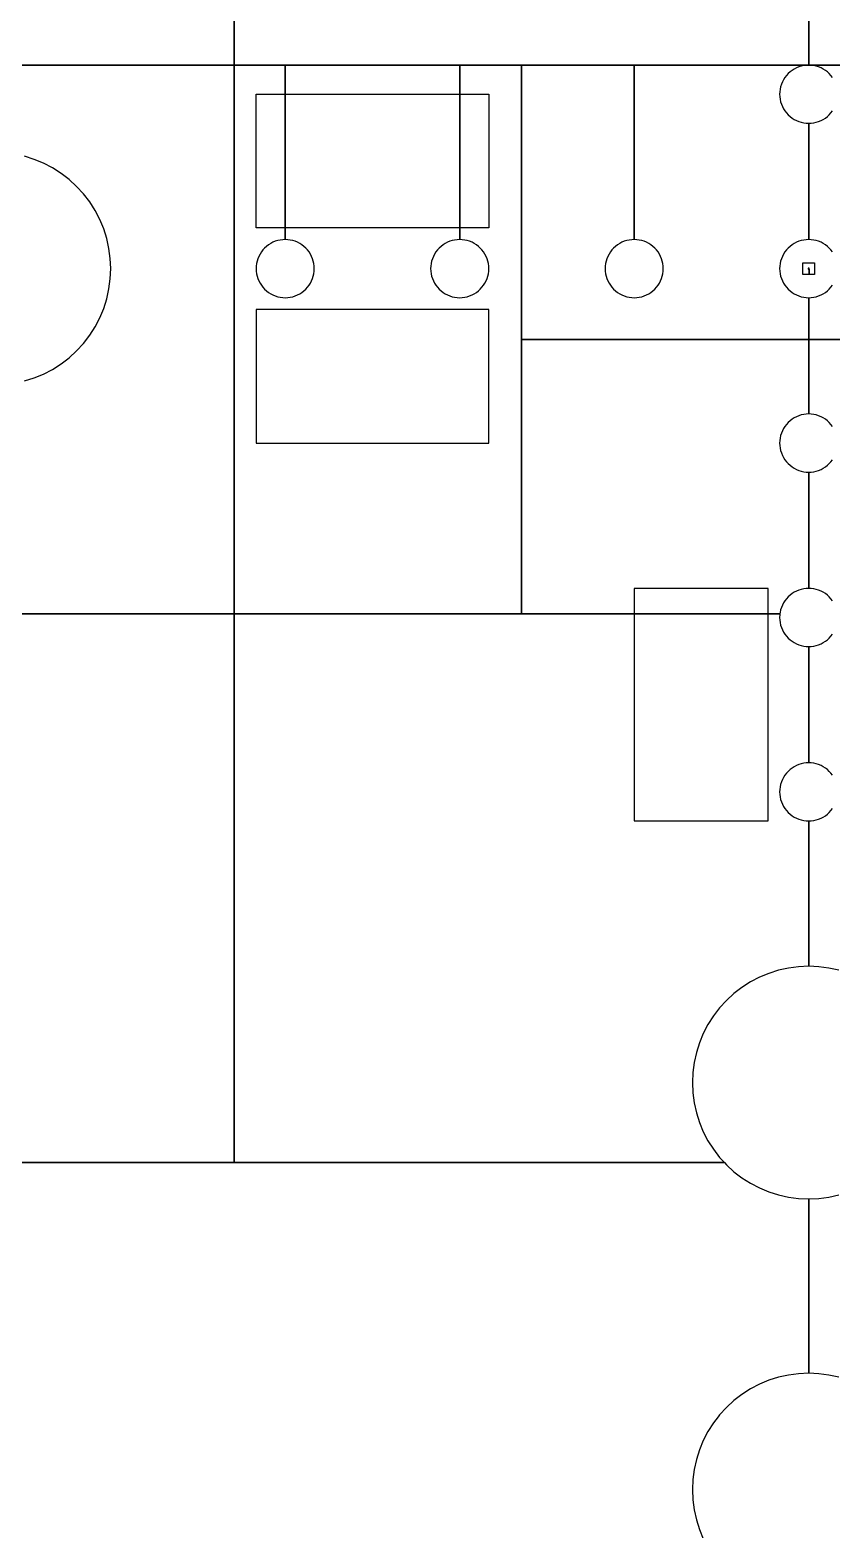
# Model space of a CAD drawing. Extents: x -52 to 52, y -50 to 50.
# Drawn here: x 40.9061 to 41.044, y 3.9581 to 4.216 of the extents above; entities that cross this region are included whole.
import ezdxf

# ---------------------------------------------------------------- set-up
doc = ezdxf.new("R2010")
doc.units = 0
for name, color, linetype in [('helperLayer', 6, 'CONTINUOUS'), ('largegap', 4, 'CONTINUOUS'), ('smallgap', 3, 'CONTINUOUS')]:
    doc.layers.add(name, color=color, linetype=linetype)

# ---------------------------------------------------------------- blocks, each defined once
blk = doc.blocks.new('Markers')
at = {"layer": 'largegap', "linetype": 'CONTINUOUS'}
for points in [[(40.945, 4.172), (40.945, 4.195), (40.973, 4.195), (40.985, 4.195), (40.985, 4.172), (40.945, 4.172)], [(40.945, 4.172), (40.945, 4.195), (40.973, 4.195), (40.985, 4.195), (40.985, 4.172), (40.945, 4.172)], [(41.039, 4.164), (41.039, 4.165), (41.039, 4.166), (41.04, 4.166), (41.041, 4.166), (41.041, 4.165), (41.041, 4.164), (41.0401, 4.164), (41.0401, 4.1649), (41.0401, 4.1651), (41.0399, 4.1651), (41.0399, 4.1649), (41.0401, 4.1649), (41.0401, 4.164), (41.04, 4.164), (41.039, 4.164)], [(41.039, 4.164), (41.039, 4.165), (41.039, 4.166), (41.04, 4.166), (41.041, 4.166), (41.041, 4.165), (41.041, 4.164), (41.0401, 4.164), (41.0401, 4.1649), (41.0401, 4.1651), (41.0399, 4.1651), (41.0399, 4.1649), (41.0401, 4.1649), (41.0401, 4.164), (41.04, 4.164), (41.039, 4.164)], [(40.945, 4.135), (40.985, 4.135), (40.985, 4.158), (40.945, 4.158), (40.945, 4.135)], [(40.945, 4.135), (40.985, 4.135), (40.985, 4.158), (40.945, 4.158), (40.945, 4.135)], [(41.01, 4.07), (41.033, 4.07), (41.033, 4.11), (41.01, 4.11), (41.01, 4.07)], [(41.01, 4.07), (41.033, 4.07), (41.033, 4.11), (41.01, 4.11), (41.01, 4.07)]]:
    blk.add_lwpolyline(points, close=True, dxfattribs=at)
at = {"layer": 'smallgap', "linetype": 'CONTINUOUS'}
for points in [[(41.13875, 4.200001), (41.04, 4.200001), (41.04, 4.220001), (41.040436, 4.22002), (41.040868, 4.220077), (41.041294, 4.220171), (41.04171, 4.220303), (41.042113, 4.220469), (41.0425, 4.220671), (41.042868, 4.220905), (41.043214, 4.221171), (41.043536, 4.221465), (41.04383, 4.221787), (41.044096, 4.222133)], [(41.04, 4.220001), (41.04, 4.200001), (40.94125, 4.200001), (40.94125, 4.200001), (40.94125, 4.294376)], [(40.9, 4.200001), (40.94125, 4.200001), (40.94125, 4.105626), (40.9, 4.105626)], [(40.905176, 4.145682), (40.90684, 4.146207), (40.908452, 4.146875), (40.91, 4.14768), (40.911472, 4.148618), (40.912856, 4.14968), (40.914142, 4.150859), (40.915321, 4.152145), (40.916383, 4.153529), (40.917321, 4.155001), (40.918126, 4.156549), (40.918794, 4.158161), (40.919319, 4.159825), (40.919696, 4.161528), (40.919924, 4.163258), (40.92, 4.165001), (40.919924, 4.166744), (40.919696, 4.168474), (40.919319, 4.170177), (40.918794, 4.171841), (40.918126, 4.173453), (40.917321, 4.175001), (40.916383, 4.176473), (40.915321, 4.177857), (40.914142, 4.179143), (40.912856, 4.180322), (40.911472, 4.181384), (40.91, 4.182322), (40.908452, 4.183127), (40.90684, 4.183795), (40.905176, 4.18432)], [(41.089375, 4.152814), (41.04, 4.152814), (41.04, 4.160001), (41.040436, 4.16002), (41.040868, 4.160077), (41.041294, 4.160171), (41.04171, 4.160303), (41.042113, 4.160469), (41.0425, 4.160671), (41.042868, 4.160905), (41.043214, 4.161171), (41.043536, 4.161465), (41.04383, 4.161787), (41.044096, 4.162133)], [(41.044096, 4.167869), (41.04383, 4.168215), (41.043536, 4.168537), (41.043214, 4.168831), (41.042868, 4.169097), (41.0425, 4.169331), (41.042113, 4.169533), (41.04171, 4.169699), (41.041294, 4.169831), (41.040868, 4.169925), (41.040436, 4.169982), (41.04, 4.170001), (41.04, 4.190001), (41.040436, 4.19002), (41.040868, 4.190077), (41.041294, 4.190171), (41.04171, 4.190303), (41.042113, 4.190469), (41.0425, 4.190671), (41.042868, 4.190905), (41.043214, 4.191171), (41.043536, 4.191465), (41.04383, 4.191787), (41.044096, 4.192133)], [(41.044096, 4.197869), (41.04383, 4.198215), (41.043536, 4.198537), (41.043214, 4.198831), (41.042868, 4.199097), (41.0425, 4.199331), (41.042113, 4.199533), (41.04171, 4.199699), (41.041294, 4.199831), (41.040868, 4.199925), (41.040436, 4.199982), (41.04, 4.200001), (41.07, 4.200001)], [(41.044096, 4.107869), (41.04383, 4.108215), (41.043536, 4.108537), (41.043214, 4.108831), (41.042868, 4.109097), (41.0425, 4.109331), (41.042113, 4.109533), (41.04171, 4.109699), (41.041294, 4.109831), (41.040868, 4.109925), (41.040436, 4.109982), (41.04, 4.110001), (41.04, 4.130001), (41.040436, 4.13002), (41.040868, 4.130077), (41.041294, 4.130171), (41.04171, 4.130303), (41.042113, 4.130469), (41.0425, 4.130671), (41.042868, 4.130905), (41.043214, 4.131171), (41.043536, 4.131465), (41.04383, 4.131787), (41.044096, 4.132133)], [(41.044096, 4.137869), (41.04383, 4.138215), (41.043536, 4.138537), (41.043214, 4.138831), (41.042868, 4.139097), (41.0425, 4.139331), (41.042113, 4.139533), (41.04171, 4.139699), (41.041294, 4.139831), (41.040868, 4.139925), (41.040436, 4.139982), (41.04, 4.140001), (41.04, 4.140001), (41.04, 4.152814), (41.089375, 4.152814)], [(40.9, 4.105626), (40.94125, 4.105626), (40.94125, 4.011251), (40.891875, 4.011251)], [(41.045176, 4.04432), (41.043473, 4.044697), (41.041743, 4.044925), (41.04, 4.045001), (41.04, 4.070001), (41.040436, 4.07002), (41.040868, 4.070077), (41.041294, 4.070171), (41.04171, 4.070303), (41.042113, 4.070469), (41.0425, 4.070671), (41.042868, 4.070905), (41.043214, 4.071171), (41.043536, 4.071465), (41.04383, 4.071787), (41.044096, 4.072133)], [(41.044096, 4.077869), (41.04383, 4.078215), (41.043536, 4.078537), (41.043214, 4.078831), (41.042868, 4.079097), (41.0425, 4.079331), (41.042113, 4.079533), (41.04171, 4.079699), (41.041294, 4.079831), (41.040868, 4.079925), (41.040436, 4.079982), (41.04, 4.080001), (41.04, 4.100001), (41.040436, 4.10002), (41.040868, 4.100077), (41.041294, 4.100171), (41.04171, 4.100303), (41.042113, 4.100469), (41.0425, 4.100671), (41.042868, 4.100905), (41.043214, 4.101171), (41.043536, 4.101465), (41.04383, 4.101787), (41.044096, 4.102133)], [(40.8425, 4.011251), (41.025499, 4.011251), (41.025858, 4.010859), (41.027144, 4.00968), (41.028528, 4.008618), (41.03, 4.00768), (41.031548, 4.006875), (41.03316, 4.006207), (41.034824, 4.005682), (41.036527, 4.005305), (41.038257, 4.005077), (41.04, 4.005001), (41.04, 3.975001), (41.038257, 3.974925), (41.036527, 3.974697), (41.034824, 3.97432), (41.03316, 3.973795), (41.031548, 3.973127), (41.03, 3.972322), (41.028528, 3.971384), (41.027144, 3.970322), (41.025858, 3.969143), (41.024679, 3.967857), (41.024406, 3.967501), (41.023617, 3.966473), (41.022679, 3.965001), (41.021874, 3.963453), (41.021206, 3.961841), (41.020681, 3.960177), (41.020304, 3.958474), (41.020076, 3.956744), (41.02, 3.955001), (41.020076, 3.953258), (41.020304, 3.951528), (41.020681, 3.949825), (41.021206, 3.948161), (41.021874, 3.946549)], [(41.045176, 3.97432), (41.043473, 3.974697), (41.041743, 3.974925), (41.04, 3.975001), (41.04, 4.005001), (41.041743, 4.005077), (41.043473, 4.005305), (41.045176, 4.005682)]]:
    blk.add_lwpolyline(points, dxfattribs=at)
for points in [[(40.8425, 4.200001), (40.8425, 4.294376), (40.94125, 4.294376), (40.94125, 4.200001), (40.8425, 4.200001)], [(40.98, 4.170001), (40.98, 4.200001), (40.990625, 4.200001), (40.990625, 4.105626), (40.94125, 4.105626), (40.94125, 4.200001), (40.95, 4.200001), (40.95, 4.170001), (40.949564, 4.169982), (40.949132, 4.169925), (40.948706, 4.169831), (40.94829, 4.169699), (40.947887, 4.169533), (40.9475, 4.169331), (40.947132, 4.169097), (40.946786, 4.168831), (40.946464, 4.168537), (40.94617, 4.168215), (40.945904, 4.167869), (40.94567, 4.167501), (40.945468, 4.167114), (40.945302, 4.166711), (40.94517, 4.166295), (40.945076, 4.165869), (40.945019, 4.165437), (40.945, 4.165001), (40.945019, 4.164565), (40.945076, 4.164133), (40.94517, 4.163707), (40.945302, 4.163291), (40.945468, 4.162888), (40.94567, 4.162501), (40.945904, 4.162133), (40.94617, 4.161787), (40.946464, 4.161465), (40.946786, 4.161171), (40.947132, 4.160905), (40.9475, 4.160671), (40.947887, 4.160469), (40.94829, 4.160303), (40.948706, 4.160171), (40.949132, 4.160077), (40.949564, 4.16002), (40.95, 4.160001), (40.950436, 4.16002), (40.950868, 4.160077), (40.951294, 4.160171), (40.95171, 4.160303), (40.952113, 4.160469), (40.9525, 4.160671), (40.952868, 4.160905), (40.953214, 4.161171), (40.953536, 4.161465), (40.95383, 4.161787), (40.954096, 4.162133), (40.95433, 4.162501), (40.954532, 4.162888), (40.954698, 4.163291), (40.95483, 4.163707), (40.954924, 4.164133), (40.954981, 4.164565), (40.955, 4.165001), (40.954981, 4.165437), (40.954924, 4.165869), (40.95483, 4.166295), (40.954698, 4.166711), (40.954532, 4.167114), (40.95433, 4.167501), (40.954096, 4.167869), (40.95383, 4.168215), (40.953536, 4.168537), (40.953214, 4.168831), (40.952868, 4.169097), (40.9525, 4.169331), (40.952113, 4.169533), (40.95171, 4.169699), (40.951294, 4.169831), (40.950868, 4.169925), (40.950436, 4.169982), (40.95, 4.170001), (40.95, 4.200001), (40.98, 4.200001), (40.98, 4.170001), (40.979564, 4.169982), (40.979132, 4.169925), (40.978706, 4.169831), (40.97829, 4.169699), (40.977887, 4.169533), (40.9775, 4.169331), (40.977132, 4.169097), (40.976786, 4.168831), (40.976464, 4.168537), (40.97617, 4.168215), (40.975904, 4.167869), (40.97567, 4.167501), (40.975468, 4.167114), (40.975302, 4.166711), (40.97517, 4.166295), (40.975076, 4.165869), (40.975019, 4.165437), (40.975, 4.165001), (40.975019, 4.164565), (40.975076, 4.164133), (40.97517, 4.163707), (40.975302, 4.163291), (40.975468, 4.162888), (40.97567, 4.162501), (40.975904, 4.162133), (40.97617, 4.161787), (40.976464, 4.161465), (40.976786, 4.161171), (40.977132, 4.160905), (40.9775, 4.160671), (40.977887, 4.160469), (40.97829, 4.160303), (40.978706, 4.160171), (40.979132, 4.160077), (40.979564, 4.16002), (40.98, 4.160001), (40.980436, 4.16002), (40.980868, 4.160077), (40.981294, 4.160171), (40.98171, 4.160303), (40.982113, 4.160469), (40.9825, 4.160671), (40.982868, 4.160905), (40.983214, 4.161171), (40.983536, 4.161465), (40.98383, 4.161787), (40.984096, 4.162133), (40.98433, 4.162501), (40.984532, 4.162888), (40.984698, 4.163291), (40.98483, 4.163707), (40.984924, 4.164133), (40.984981, 4.164565), (40.985, 4.165001), (40.984981, 4.165437), (40.984924, 4.165869), (40.98483, 4.166295), (40.984698, 4.166711), (40.984532, 4.167114), (40.98433, 4.167501), (40.984096, 4.167869), (40.98383, 4.168215), (40.983536, 4.168537), (40.983214, 4.168831), (40.982868, 4.169097), (40.9825, 4.169331), (40.982113, 4.169533), (40.98171, 4.169699), (40.981294, 4.169831), (40.980868, 4.169925), (40.980436, 4.169982), (40.98, 4.170001)], [(41.01, 4.170001), (41.01, 4.200001), (41.04, 4.200001), (41.039564, 4.199982), (41.039132, 4.199925), (41.038706, 4.199831), (41.03829, 4.199699), (41.037887, 4.199533), (41.0375, 4.199331), (41.037132, 4.199097), (41.036786, 4.198831), (41.036464, 4.198537), (41.03617, 4.198215), (41.035904, 4.197869), (41.03567, 4.197501), (41.035468, 4.197114), (41.035302, 4.196711), (41.03517, 4.196295), (41.035076, 4.195869), (41.035019, 4.195437), (41.035, 4.195001), (41.035019, 4.194565), (41.035076, 4.194133), (41.03517, 4.193707), (41.035302, 4.193291), (41.035468, 4.192888), (41.03567, 4.192501), (41.035904, 4.192133), (41.03617, 4.191787), (41.036464, 4.191465), (41.036786, 4.191171), (41.037132, 4.190905), (41.0375, 4.190671), (41.037887, 4.190469), (41.03829, 4.190303), (41.038706, 4.190171), (41.039132, 4.190077), (41.039564, 4.19002), (41.04, 4.190001), (41.04, 4.170001), (41.039564, 4.169982), (41.039132, 4.169925), (41.038706, 4.169831), (41.03829, 4.169699), (41.037887, 4.169533), (41.0375, 4.169331), (41.037132, 4.169097), (41.036786, 4.168831), (41.036464, 4.168537), (41.03617, 4.168215), (41.035904, 4.167869), (41.03567, 4.167501), (41.035468, 4.167114), (41.035302, 4.166711), (41.03517, 4.166295), (41.035076, 4.165869), (41.035019, 4.165437), (41.035, 4.165001), (41.035019, 4.164565), (41.035076, 4.164133), (41.03517, 4.163707), (41.035302, 4.163291), (41.035468, 4.162888), (41.03567, 4.162501), (41.035904, 4.162133), (41.03617, 4.161787), (41.036464, 4.161465), (41.036786, 4.161171), (41.037132, 4.160905), (41.0375, 4.160671), (41.037887, 4.160469), (41.03829, 4.160303), (41.038706, 4.160171), (41.039132, 4.160077), (41.039564, 4.16002), (41.04, 4.160001), (41.04, 4.152814), (40.990625, 4.152814), (40.990625, 4.200001), (41.01, 4.200001), (41.01, 4.170001), (41.009564, 4.169982), (41.009132, 4.169925), (41.008706, 4.169831), (41.00829, 4.169699), (41.007887, 4.169533), (41.0075, 4.169331), (41.007132, 4.169097), (41.006786, 4.168831), (41.006464, 4.168537), (41.00617, 4.168215), (41.005904, 4.167869), (41.00567, 4.167501), (41.005468, 4.167114), (41.005302, 4.166711), (41.00517, 4.166295), (41.005076, 4.165869), (41.005019, 4.165437), (41.005, 4.165001), (41.005019, 4.164565), (41.005076, 4.164133), (41.00517, 4.163707), (41.005302, 4.163291), (41.005468, 4.162888), (41.00567, 4.162501), (41.005904, 4.162133), (41.00617, 4.161787), (41.006464, 4.161465), (41.006786, 4.161171), (41.007132, 4.160905), (41.0075, 4.160671), (41.007887, 4.160469), (41.00829, 4.160303), (41.008706, 4.160171), (41.009132, 4.160077), (41.009564, 4.16002), (41.01, 4.160001), (41.010436, 4.16002), (41.010868, 4.160077), (41.011294, 4.160171), (41.01171, 4.160303), (41.012113, 4.160469), (41.0125, 4.160671), (41.012868, 4.160905), (41.013214, 4.161171), (41.013536, 4.161465), (41.01383, 4.161787), (41.014096, 4.162133), (41.01433, 4.162501), (41.014532, 4.162888), (41.014698, 4.163291), (41.01483, 4.163707), (41.014924, 4.164133), (41.014981, 4.164565), (41.015, 4.165001), (41.014981, 4.165437), (41.014924, 4.165869), (41.01483, 4.166295), (41.014698, 4.166711), (41.014532, 4.167114), (41.01433, 4.167501), (41.014096, 4.167869), (41.01383, 4.168215), (41.013536, 4.168537), (41.013214, 4.168831), (41.012868, 4.169097), (41.0125, 4.169331), (41.012113, 4.169533), (41.01171, 4.169699), (41.011294, 4.169831), (41.010868, 4.169925), (41.010436, 4.169982), (41.01, 4.170001)], [(40.990625, 4.105626), (40.990625, 4.152814), (41.04, 4.152814), (41.04, 4.140001), (41.039564, 4.139982), (41.039132, 4.139925), (41.038706, 4.139831), (41.03829, 4.139699), (41.037887, 4.139533), (41.0375, 4.139331), (41.037132, 4.139097), (41.036786, 4.138831), (41.036464, 4.138537), (41.03617, 4.138215), (41.035904, 4.137869), (41.03567, 4.137501), (41.035468, 4.137114), (41.035302, 4.136711), (41.03517, 4.136295), (41.035076, 4.135869), (41.035019, 4.135437), (41.035, 4.135001), (41.035019, 4.134565), (41.035076, 4.134133), (41.03517, 4.133707), (41.035302, 4.133291), (41.035468, 4.132888), (41.03567, 4.132501), (41.035904, 4.132133), (41.03617, 4.131787), (41.036464, 4.131465), (41.036786, 4.131171), (41.037132, 4.130905), (41.0375, 4.130671), (41.037887, 4.130469), (41.03829, 4.130303), (41.038706, 4.130171), (41.039132, 4.130077), (41.039564, 4.13002), (41.04, 4.130001), (41.04, 4.110001), (41.039564, 4.109982), (41.039132, 4.109925), (41.038706, 4.109831), (41.03829, 4.109699), (41.037887, 4.109533), (41.0375, 4.109331), (41.037132, 4.109097), (41.036786, 4.108831), (41.036464, 4.108537), (41.03617, 4.108215), (41.035904, 4.107869), (41.03567, 4.107501), (41.035468, 4.107114), (41.035302, 4.106711), (41.03517, 4.106295), (41.035076, 4.105869), (41.035044, 4.105626), (40.990625, 4.105626)], [(40.94125, 4.011251), (40.94125, 4.105626), (41.035044, 4.105626), (41.035019, 4.105437), (41.035, 4.105001), (41.035019, 4.104565), (41.035076, 4.104133), (41.03517, 4.103707), (41.035302, 4.103291), (41.035468, 4.102888), (41.03567, 4.102501), (41.035904, 4.102133), (41.03617, 4.101787), (41.036464, 4.101465), (41.036786, 4.101171), (41.037132, 4.100905), (41.0375, 4.100671), (41.037887, 4.100469), (41.03829, 4.100303), (41.038706, 4.100171), (41.039132, 4.100077), (41.039564, 4.10002), (41.04, 4.100001), (41.04, 4.080001), (41.039564, 4.079982), (41.039132, 4.079925), (41.038706, 4.079831), (41.03829, 4.079699), (41.037887, 4.079533), (41.0375, 4.079331), (41.037132, 4.079097), (41.036786, 4.078831), (41.036464, 4.078537), (41.03617, 4.078215), (41.035904, 4.077869), (41.03567, 4.077501), (41.035468, 4.077114), (41.035302, 4.076711), (41.03517, 4.076295), (41.035076, 4.075869), (41.035019, 4.075437), (41.035, 4.075001), (41.035019, 4.074565), (41.035076, 4.074133), (41.03517, 4.073707), (41.035302, 4.073291), (41.035468, 4.072888), (41.03567, 4.072501), (41.035904, 4.072133), (41.03617, 4.071787), (41.036464, 4.071465), (41.036786, 4.071171), (41.037132, 4.070905), (41.0375, 4.070671), (41.037887, 4.070469), (41.03829, 4.070303), (41.038706, 4.070171), (41.039132, 4.070077), (41.039564, 4.07002), (41.04, 4.070001), (41.04, 4.045001), (41.038257, 4.044925), (41.036527, 4.044697), (41.034824, 4.04432), (41.03316, 4.043795), (41.031548, 4.043127), (41.03, 4.042322), (41.028528, 4.041384), (41.027144, 4.040322), (41.025858, 4.039143), (41.024679, 4.037857), (41.023617, 4.036473), (41.022679, 4.035001), (41.021874, 4.033453), (41.021206, 4.031841), (41.020681, 4.030177), (41.020304, 4.028474), (41.020076, 4.026744), (41.02, 4.025001), (41.020076, 4.023258), (41.020304, 4.021528), (41.020681, 4.019825), (41.021206, 4.018161), (41.021874, 4.016549), (41.022679, 4.015001), (41.023617, 4.013529), (41.024679, 4.012145), (41.025499, 4.011251), (40.94125, 4.011251)]]:
    blk.add_lwpolyline(points, close=True, dxfattribs=at)

msp = doc.modelspace()

# ---------------------------------------------------------------- linework, layer by layer
at = {"layer": 'helperLayer', "linetype": 'CONTINUOUS'}
msp.add_circle((0, 0), 50, dxfattribs=at)

# ---------------------------------------------------------------- block references
msp.add_blockref('Markers', (0, 0.01))

doc.saveas('drawing.dxf')
